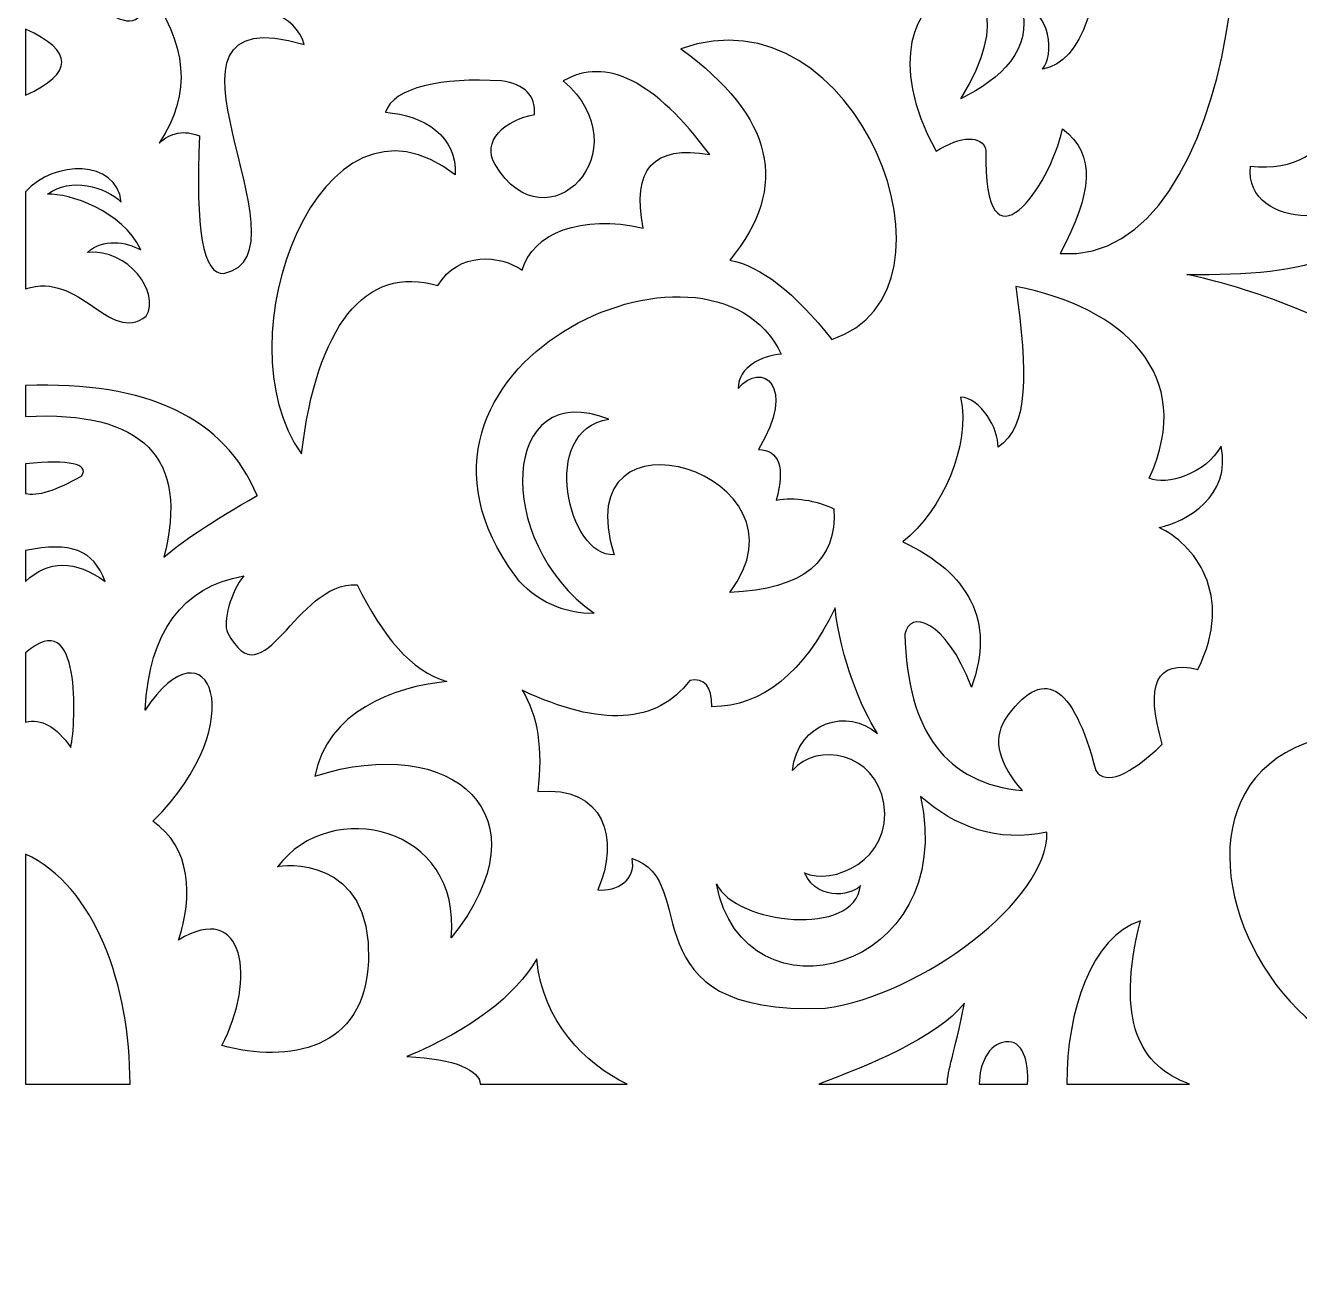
# Model space of a CAD drawing. Header units: centimetres. Extents: x -29.4 to 30.6, y -40.2 to 38.1.
# Drawn here: x -29.41 to -12.02, y -40.19 to -23.01 of the extents above; entities that cross this region are included whole.
import ezdxf

# ---------------------------------------------------------------- set-up
doc = ezdxf.new("R2010")
doc.units = ezdxf.units.CM
doc.header["$MEASUREMENT"] = 0
doc.layers.add('layer 1', color=7, linetype='Continuous')

msp = doc.modelspace()

# ---------------------------------------------------------------- linework, layer by layer
at = {"layer": 'layer 1', "color": 114}
for points, knots in [([(-16.64054, -24.01507), (-16.08375, -23.73577), (-15.67124, -23.3459), (-15.80428, -22.76853), (-15.80428, -22.76853), (-15.41601, -22.8024), (-15.35626, -23.42932), (-15.52649, -23.60802), (-15.52649, -23.60802), (-14.96674, -23.52866), (-14.7423, -22.57656), (-14.69473, -21.68783), (-14.69473, -21.68783), (-14.4727, -21.55267), (-14.25081, -22.12485), (-14.39021, -22.62871), (-14.39021, -22.62871), (-13.93342, -22.41774), (-13.94615, -22.08808), (-14.04203, -21.60752), (-14.04203, -21.60752), (-14.04203, -21.38226), (-13.88055, -21.28715), (-13.55759, -21.32219), (-13.55759, -21.32219), (-13.37799, -21.2491), (-13.36873, -20.28098), (-13.57273, -19.62522), (-13.57273, -19.62522), (-12.29666, -20.18048), (-12.81094, -26.30867), (-15.28339, -26.12777), (-15.28339, -26.12777), (-14.85239, -25.30181), (-14.78374, -24.7778), (-15.25447, -24.42599), (-15.25447, -24.42599), (-15.41167, -25.21046), (-16.33975, -26.50167), (-16.29767, -24.71613), (-16.29767, -24.71613), (-16.35068, -24.50553), (-16.64081, -24.5159), (-16.97891, -24.73115), (-16.97891, -24.73115), (-18.34315, -22.21027), (-15.26239, -21.75731), (-16.64054, -24.01507)], [0, 0, 0, 0, 0.07692308, 0.07692308, 0.07692308, 0.07692308, 0.15384615, 0.15384615, 0.15384615, 0.15384615, 0.23076923, 0.23076923, 0.23076923, 0.23076923, 0.30769231, 0.30769231, 0.30769231, 0.30769231, 0.38461538, 0.38461538, 0.38461538, 0.38461538, 0.46153846, 0.46153846, 0.46153846, 0.46153846, 0.53846154, 0.53846154, 0.53846154, 0.53846154, 0.61538462, 0.61538462, 0.61538462, 0.61538462, 0.69230769, 0.69230769, 0.69230769, 0.69230769, 0.76923077, 0.76923077, 0.76923077, 0.76923077, 0.84615385, 0.84615385, 0.84615385, 0.84615385, 1, 1, 1, 1]), ([(-29.40596, -21.68403), (-29.40596, -21.42613), (-29.40598, -21.10498), (-29.40598, -20.72058), (-29.40598, -20.72058), (-28.86904, -20.64048), (-28.54202, -20.44023), (-28.42492, -20.11982), (-28.42492, -20.11982), (-28.14231, -20.53034), (-27.77895, -20.80068), (-27.33484, -20.93085), (-27.33484, -20.93085), (-27.49633, -21.85201), (-27.33484, -22.29257), (-26.85035, -22.25252), (-26.85035, -22.25252), (-26.81131, -22.43561), (-26.80716, -22.56339), (-26.98667, -22.9021), (-26.98667, -22.9021), (-26.20948, -22.65178), (-25.71535, -22.86949), (-25.60126, -23.27189), (-25.60126, -23.27189), (-28.04145, -22.56533), (-25.40644, -26.14836), (-26.69895, -26.39776), (-26.69895, -26.39776), (-26.98044, -26.42311), (-27.09109, -25.79749), (-27.0309, -24.52091), (-27.0309, -24.52091), (-27.24032, -24.43831), (-27.4245, -24.47085), (-27.58346, -24.61852), (-27.58346, -24.61852), (-27.13183, -23.94774), (-27.18985, -23.24692), (-27.75755, -22.51608), (-27.75755, -22.51608), (-27.76466, -22.97965), (-27.96062, -23.05528), (-28.30254, -22.82393), (-28.30254, -22.82393), (-28.09784, -21.49958), (-29.37014, -21.19123), (-29.40596, -21.68403)], [0, 0, 0, 0, 0.07692308, 0.07692308, 0.07692308, 0.07692308, 0.15384615, 0.15384615, 0.15384615, 0.15384615, 0.23076923, 0.23076923, 0.23076923, 0.23076923, 0.30769231, 0.30769231, 0.30769231, 0.30769231, 0.38461538, 0.38461538, 0.38461538, 0.38461538, 0.46153846, 0.46153846, 0.46153846, 0.46153846, 0.53846154, 0.53846154, 0.53846154, 0.53846154, 0.61538462, 0.61538462, 0.61538462, 0.61538462, 0.69230769, 0.69230769, 0.69230769, 0.69230769, 0.76923077, 0.76923077, 0.76923077, 0.76923077, 0.84615385, 0.84615385, 0.84615385, 0.84615385, 1, 1, 1, 1]), ([(-8.7516, -22.86466), (-8.41921, -23.53918), (-8.64798, -24.40837), (-9.51482, -24.3407), (-9.51482, -24.3407), (-8.88984, -24.11949), (-9.80206, -21.82944), (-10.74182, -24.58097), (-10.74182, -24.58097), (-10.7785, -23.63121), (-11.33791, -23.20306), (-11.62385, -23.30071), (-11.62385, -23.30071), (-11.21443, -23.80575), (-11.45813, -25.08011), (-12.68872, -24.93378), (-12.68872, -24.93378), (-12.77612, -25.84484), (-11.10698, -25.79941), (-11.02945, -25.01648), (-11.02945, -25.01648), (-10.73529, -26.1818), (-11.89499, -26.42952), (-13.55785, -26.4131), (-13.55785, -26.4131), (-12.81102, -26.55827), (-11.30433, -27.07151), (-10.55749, -27.71726), (-10.55749, -27.71726), (-10.25918, -25.9123), (-6.5745, -25.00296), (-5.29979, -26.88622), (-5.29979, -26.88622), (-5.14393, -26.26185), (-5.79656, -25.64569), (-6.92691, -25.42195), (-6.92691, -25.42195), (-6.00518, -24.96036), (-6.76662, -24.50613), (-7.4719, -24.59599), (-7.4719, -24.59599), (-7.59805, -24.41077), (-7.36584, -24.06037), (-6.73011, -23.95024), (-6.73011, -23.95024), (-7.16105, -23.25523), (-7.89684, -23.67564), (-8.36308, -24.31817), (-8.36308, -24.31817), (-8.23928, -23.9076), (-8.07553, -22.83772), (-8.7516, -22.86466)], [0, 0, 0, 0, 0.07142857, 0.07142857, 0.07142857, 0.07142857, 0.14285714, 0.14285714, 0.14285714, 0.14285714, 0.21428571, 0.21428571, 0.21428571, 0.21428571, 0.28571429, 0.28571429, 0.28571429, 0.28571429, 0.35714286, 0.35714286, 0.35714286, 0.35714286, 0.42857143, 0.42857143, 0.42857143, 0.42857143, 0.5, 0.5, 0.5, 0.5, 0.57142857, 0.57142857, 0.57142857, 0.57142857, 0.64285714, 0.64285714, 0.64285714, 0.64285714, 0.71428571, 0.71428571, 0.71428571, 0.71428571, 0.78571429, 0.78571429, 0.78571429, 0.78571429, 0.85714286, 0.85714286, 0.85714286, 0.85714286, 1, 1, 1, 1]), ([(-19.79505, -26.21753), (-18.9674, -25.21627), (-19.18946, -24.25505), (-20.46122, -23.33388), (-20.46122, -23.33388), (-18.07203, -22.45467), (-16.41418, -26.66502), (-18.40216, -27.2989), (-18.40216, -27.2989), (-18.90683, -26.65809), (-19.37113, -26.29763), (-19.79505, -26.21753)], [0, 0, 0, 0, 0.25, 0.25, 0.25, 0.25, 0.5, 0.5, 0.5, 0.5, 1, 1, 1, 1]), ([(-29.40598, -23.06354), (-28.74389, -23.36392), (-28.74388, -23.6643), (-29.40598, -23.96468), (-29.40598, -23.96468), (-29.40598, -23.6643), (-29.40598, -23.36392), (-29.40598, -23.06354)], [0, 0, 0, 0, 0.33333333, 0.33333333, 0.33333333, 0.33333333, 1, 1, 1, 1]), ([(-25.63914, -28.86087), (-26.76353, -27.31581), (-25.37398, -23.61047), (-23.54146, -25.05402), (-23.54146, -25.05402), (-23.51119, -24.53342), (-23.95917, -24.23804), (-24.49406, -24.19799), (-24.49406, -24.19799), (-24.38053, -23.8551), (-23.72313, -23.72248), (-22.91321, -23.77003), (-22.91321, -23.77003), (-22.59027, -23.81758), (-22.43887, -23.97026), (-22.45906, -24.22806), (-22.45906, -24.22806), (-22.86528, -24.30565), (-23.18552, -24.59457), (-22.99647, -24.91136), (-22.99647, -24.91136), (-22.29228, -26.0914), (-20.96746, -24.7102), (-22.06546, -23.77003), (-22.06546, -23.77003), (-21.4801, -23.43464), (-20.814, -23.77003), (-20.06717, -24.7762), (-20.06717, -24.7762), (-20.83419, -24.64104), (-21.13696, -24.97643), (-20.97548, -25.78237), (-20.97548, -25.78237), (-21.82125, -25.57917), (-22.48934, -25.85525), (-22.62558, -26.35303), (-22.62558, -26.35303), (-22.91974, -26.149), (-23.49644, -26.09029), (-23.77611, -26.56328), (-23.77611, -26.56328), (-24.77805, -26.2722), (-25.43126, -27.12392), (-25.63914, -28.86087)], [0, 0, 0, 0, 0.08333333, 0.08333333, 0.08333333, 0.08333333, 0.16666667, 0.16666667, 0.16666667, 0.16666667, 0.25, 0.25, 0.25, 0.25, 0.33333333, 0.33333333, 0.33333333, 0.33333333, 0.41666667, 0.41666667, 0.41666667, 0.41666667, 0.5, 0.5, 0.5, 0.5, 0.58333333, 0.58333333, 0.58333333, 0.58333333, 0.66666667, 0.66666667, 0.66666667, 0.66666667, 0.75, 0.75, 0.75, 0.75, 0.83333333, 0.83333333, 0.83333333, 0.83333333, 1, 1, 1, 1]), ([(-29.40598, -25.28636), (-29.01394, -24.84729), (-28.16712, -24.83632), (-28.09788, -25.42513), (-28.09788, -25.42513), (-28.31966, -25.21082), (-28.78679, -25.07922), (-29.10488, -25.31683), (-29.10488, -25.31683), (-28.81436, -25.30245), (-28.08453, -25.54083), (-27.8313, -26.07512), (-27.8313, -26.07512), (-28.0308, -25.96967), (-28.35123, -25.91126), (-28.5599, -26.11275), (-28.5599, -26.11275), (-27.99754, -26.05781), (-27.56793, -26.6586), (-27.7575, -26.9838), (-27.7575, -26.9838), (-28.2744, -27.36676), (-28.64651, -26.36113), (-29.40598, -26.60833), (-29.40598, -26.60833), (-29.40598, -25.98775), (-29.40597, -25.5471), (-29.40598, -25.28636)], [0, 0, 0, 0, 0.125, 0.125, 0.125, 0.125, 0.25, 0.25, 0.25, 0.25, 0.375, 0.375, 0.375, 0.375, 0.5, 0.5, 0.5, 0.5, 0.625, 0.625, 0.625, 0.625, 0.75, 0.75, 0.75, 0.75, 1, 1, 1, 1]), ([(-19.79505, -30.75327), (-18.78738, -30.71682), (-18.32412, -30.31867), (-18.37188, -29.61182), (-18.37188, -29.61182), (-18.63431, -29.49167), (-18.89674, -29.45162), (-19.15917, -29.49167), (-19.15917, -29.49167), (-19.03805, -29.0411), (-19.1188, -28.81081), (-19.40141, -28.8008), (-19.40141, -28.8008), (-18.86983, -27.91912), (-19.36066, -27.59245), (-19.67994, -27.9673), (-19.67994, -27.9673), (-19.67383, -27.67512), (-19.36506, -27.52232), (-19.09012, -27.49922), (-19.09012, -27.49922), (-20.06649, -25.47998), (-24.83119, -27.68132), (-22.7147, -30.53756), (-22.7147, -30.53756), (-22.46694, -30.87192), (-22.02202, -31.05535), (-21.64339, -31.03861), (-21.64339, -31.03861), (-23.04477, -30.04527), (-22.91239, -27.79773), (-21.44566, -28.38999), (-21.44566, -28.38999), (-22.40357, -28.52962), (-22.00258, -30.27837), (-21.37331, -30.23816), (-21.37331, -30.23816), (-22.05958, -28.06771), (-18.55128, -29.12271), (-19.79505, -30.75327)], [0, 0, 0, 0, 0.09090909, 0.09090909, 0.09090909, 0.09090909, 0.18181818, 0.18181818, 0.18181818, 0.18181818, 0.27272727, 0.27272727, 0.27272727, 0.27272727, 0.36363636, 0.36363636, 0.36363636, 0.36363636, 0.45454545, 0.45454545, 0.45454545, 0.45454545, 0.54545455, 0.54545455, 0.54545455, 0.54545455, 0.63636364, 0.63636364, 0.63636364, 0.63636364, 0.72727273, 0.72727273, 0.72727273, 0.72727273, 0.81818182, 0.81818182, 0.81818182, 0.81818182, 1, 1, 1, 1]), ([(-15.8889, -26.57799), (-14.43545, -26.85762), (-13.41383, -27.77397), (-14.06901, -29.19361), (-14.06901, -29.19361), (-13.83341, -29.30117), (-13.30075, -29.13602), (-13.088, -28.75863), (-13.088, -28.75863), (-12.94229, -29.43666), (-13.56525, -29.79127), (-13.93375, -29.86692), (-13.93375, -29.86692), (-13.47671, -30.07947), (-12.88936, -30.77485), (-13.40592, -31.8046), (-13.40592, -31.8046), (-13.97115, -31.66442), (-14.13265, -32.00485), (-13.89041, -32.82588), (-13.89041, -32.82588), (-14.3547, -33.26644), (-14.6575, -33.38659), (-14.79881, -33.18634), (-14.79881, -33.18634), (-15.11171, -31.97482), (-15.52554, -31.74452), (-16.0403, -32.49547), (-16.0403, -32.49547), (-16.2018, -32.77582), (-16.12105, -33.09623), (-15.79806, -33.45668), (-15.79806, -33.45668), (-16.83768, -33.36657), (-17.37264, -32.65567), (-17.40292, -31.32399), (-17.40292, -31.32399), (-17.34747, -30.99285), (-16.85148, -31.10973), (-16.49451, -32.0449), (-16.49451, -32.0449), (-16.16296, -31.14376), (-16.53488, -30.48292), (-17.43319, -30.06239), (-17.43319, -30.06239), (-16.88862, -29.62792), (-16.50354, -28.75456), (-16.64284, -28.08624), (-16.64284, -28.08624), (-16.36521, -28.10692), (-16.12667, -28.51397), (-16.13114, -28.77076), (-16.13114, -28.77076), (-15.71156, -28.48969), (-15.7274, -27.76949), (-15.8889, -26.57799)], [0, 0, 0, 0, 0.06666667, 0.06666667, 0.06666667, 0.06666667, 0.13333333, 0.13333333, 0.13333333, 0.13333333, 0.2, 0.2, 0.2, 0.2, 0.26666667, 0.26666667, 0.26666667, 0.26666667, 0.33333333, 0.33333333, 0.33333333, 0.33333333, 0.4, 0.4, 0.4, 0.4, 0.46666667, 0.46666667, 0.46666667, 0.46666667, 0.53333333, 0.53333333, 0.53333333, 0.53333333, 0.6, 0.6, 0.6, 0.6, 0.66666667, 0.66666667, 0.66666667, 0.66666667, 0.73333333, 0.73333333, 0.73333333, 0.73333333, 0.8, 0.8, 0.8, 0.8, 0.86666667, 0.86666667, 0.86666667, 0.86666667, 1, 1, 1, 1]), ([(-29.40598, -27.9297), (-27.73858, -27.86962), (-26.68483, -28.37025), (-26.24475, -29.43159), (-26.24475, -29.43159), (-26.87053, -29.79205), (-27.29446, -30.0724), (-27.51652, -30.27266), (-27.51652, -30.27266), (-27.16931, -28.91094), (-27.79913, -28.27012), (-29.40598, -28.35023), (-29.40598, -28.35023), (-29.40598, -28.21005), (-29.40598, -28.06987), (-29.40598, -27.9297)], [0, 0, 0, 0, 0.2, 0.2, 0.2, 0.2, 0.4, 0.4, 0.4, 0.4, 0.6, 0.6, 0.6, 0.6, 1, 1, 1, 1]), ([(-29.40598, -28.9961), (-28.79707, -28.94103), (-28.54027, -28.9961), (-28.63559, -29.16129), (-28.63559, -29.16129), (-28.98434, -29.36152), (-29.24113, -29.44161), (-29.40598, -29.40157), (-29.40598, -29.40157), (-29.40598, -29.35651), (-29.40598, -29.22136), (-29.40598, -28.9961)], [0, 0, 0, 0, 0.25, 0.25, 0.25, 0.25, 0.5, 0.5, 0.5, 0.5, 1, 1, 1, 1]), ([(-29.40598, -30.18247), (-28.79155, -30.05474), (-28.47901, -30.17065), (-28.31767, -30.60296), (-28.31767, -30.60296), (-28.73088, -30.30889), (-29.09365, -30.30888), (-29.40598, -30.60296), (-29.40598, -30.60296), (-29.40598, -30.40273), (-29.40598, -30.26256), (-29.40598, -30.18247)], [0, 0, 0, 0, 0.25, 0.25, 0.25, 0.25, 0.5, 0.5, 0.5, 0.5, 1, 1, 1, 1]), ([(-23.5978, -35.47032), (-22.24746, -33.79186), (-23.5767, -32.65804), (-25.45649, -33.26104), (-25.45649, -33.26104), (-25.28775, -32.38425), (-24.38671, -32.03963), (-23.655, -31.96955), (-23.655, -31.96955), (-24.14844, -31.82795), (-24.52872, -31.34978), (-24.88123, -30.64801), (-24.88123, -30.64801), (-25.73154, -30.60902), (-26.14824, -32.26568), (-26.64849, -31.30125), (-26.64849, -31.30125), (-26.71638, -31.17036), (-26.60198, -30.7281), (-26.42536, -30.52787), (-26.42536, -30.52787), (-27.26807, -30.67805), (-27.71718, -31.28876), (-27.77269, -32.36), (-27.77269, -32.36), (-26.91664, -31.0642), (-26.27973, -32.5024), (-27.66672, -33.87676), (-27.66672, -33.87676), (-27.14551, -34.23553), (-27.11532, -34.90496), (-27.31853, -35.49864), (-27.31853, -35.49864), (-26.41238, -34.94548), (-26.25008, -36.03419), (-26.72813, -36.94031), (-26.72813, -36.94031), (-25.80972, -37.18059), (-24.77226, -37.00414), (-24.72561, -35.78522), (-24.72561, -35.78522), (-24.66989, -34.32943), (-25.91868, -34.46587), (-25.96487, -34.49912), (-25.96487, -34.49912), (-25.24629, -33.53488), (-23.44327, -33.93947), (-23.5978, -35.47032)], [0, 0, 0, 0, 0.07692308, 0.07692308, 0.07692308, 0.07692308, 0.15384615, 0.15384615, 0.15384615, 0.15384615, 0.23076923, 0.23076923, 0.23076923, 0.23076923, 0.30769231, 0.30769231, 0.30769231, 0.30769231, 0.38461538, 0.38461538, 0.38461538, 0.38461538, 0.46153846, 0.46153846, 0.46153846, 0.46153846, 0.53846154, 0.53846154, 0.53846154, 0.53846154, 0.61538462, 0.61538462, 0.61538462, 0.61538462, 0.69230769, 0.69230769, 0.69230769, 0.69230769, 0.76923077, 0.76923077, 0.76923077, 0.76923077, 0.84615385, 0.84615385, 0.84615385, 0.84615385, 1, 1, 1, 1]), ([(-29.40598, -31.57909), (-28.63471, -30.89333), (-28.71701, -32.52788), (-28.78697, -32.87059), (-28.78697, -32.87059), (-28.98434, -32.58526), (-29.19067, -32.47013), (-29.40598, -32.52519), (-29.40598, -32.52519), (-29.40598, -32.25989), (-29.40598, -31.94452), (-29.40598, -31.57909)], [0, 0, 0, 0, 0.25, 0.25, 0.25, 0.25, 0.5, 0.5, 0.5, 0.5, 1, 1, 1, 1]), ([(-20.33966, -31.95452), (-20.13781, -31.91449), (-20.03689, -32.03462), (-20.03689, -32.31495), (-20.03689, -32.31495), (-19.34557, -32.30494), (-18.78544, -31.85441), (-18.35651, -30.96338), (-18.35651, -30.96338), (-18.28082, -31.66419), (-17.9963, -32.33799), (-17.77932, -32.67838), (-17.77932, -32.67838), (-18.18275, -32.33181), (-18.85723, -32.50889), (-18.93948, -33.18595), (-18.93948, -33.18595), (-18.60254, -32.78704), (-17.79971, -32.94123), (-17.69154, -33.63687), (-17.69154, -33.63687), (-17.57044, -34.41572), (-18.40177, -34.75613), (-18.77531, -34.5829), (-18.77531, -34.5829), (-18.57272, -35.00772), (-18.0677, -34.85987), (-18.01189, -34.75527), (-18.01189, -34.75527), (-18.07975, -35.4636), (-19.71042, -35.28589), (-19.97634, -34.73275), (-19.97634, -34.73275), (-19.60151, -36.70211), (-16.66244, -35.94015), (-17.19095, -33.53711), (-17.19095, -33.53711), (-16.71656, -33.95765), (-16.14124, -34.16758), (-15.46498, -34.0274), (-15.46498, -34.0274), (-15.44351, -34.95434), (-17.18276, -36.24911), (-18.493, -36.43044), (-18.493, -36.43044), (-21.24922, -36.53534), (-20.16609, -34.66325), (-21.12687, -34.38735), (-21.12687, -34.38735), (-21.06496, -34.68265), (-21.34201, -34.84212), (-21.59311, -34.81208), (-21.59311, -34.81208), (-21.29106, -34.12086), (-21.50658, -33.38501), (-22.41364, -33.47129), (-22.41364, -33.47129), (-22.343, -32.89061), (-22.41364, -32.43008), (-22.62558, -32.08968), (-22.62558, -32.08968), (-21.55075, -32.59527), (-20.78878, -32.55022), (-20.33966, -31.95452)], [0, 0, 0, 0, 0.05882353, 0.05882353, 0.05882353, 0.05882353, 0.11764706, 0.11764706, 0.11764706, 0.11764706, 0.17647059, 0.17647059, 0.17647059, 0.17647059, 0.23529412, 0.23529412, 0.23529412, 0.23529412, 0.29411765, 0.29411765, 0.29411765, 0.29411765, 0.35294118, 0.35294118, 0.35294118, 0.35294118, 0.41176471, 0.41176471, 0.41176471, 0.41176471, 0.47058824, 0.47058824, 0.47058824, 0.47058824, 0.52941176, 0.52941176, 0.52941176, 0.52941176, 0.58823529, 0.58823529, 0.58823529, 0.58823529, 0.64705882, 0.64705882, 0.64705882, 0.64705882, 0.70588235, 0.70588235, 0.70588235, 0.70588235, 0.76470588, 0.76470588, 0.76470588, 0.76470588, 0.82352941, 0.82352941, 0.82352941, 0.82352941, 0.88235294, 0.88235294, 0.88235294, 0.88235294, 1, 1, 1, 1]), ([(-10.86293, -32.66035), (-12.82579, -34.75824), (-10.80193, -37.12378), (-8.9742, -35.32118), (-8.9742, -35.32118), (-10.45832, -35.57645), (-11.02858, -33.85946), (-9.95462, -33.3061), (-9.95462, -33.3061), (-9.62684, -34.51381), (-7.32334, -34.20558), (-8.75868, -32.82554), (-8.75868, -32.82554), (-8.03202, -32.47513), (-7.56778, -32.74544), (-7.36593, -33.63648), (-7.36593, -33.63648), (-8.29947, -34.18211), (-8.47608, -34.95801), (-7.89578, -35.96418), (-7.89578, -35.96418), (-11.65092, -40.18754), (-15.45778, -32.54664), (-10.86293, -32.66035)], [0, 0, 0, 0, 0.14285714, 0.14285714, 0.14285714, 0.14285714, 0.28571429, 0.28571429, 0.28571429, 0.28571429, 0.42857143, 0.42857143, 0.42857143, 0.42857143, 0.57142857, 0.57142857, 0.57142857, 0.57142857, 0.71428571, 0.71428571, 0.71428571, 0.71428571, 1, 1, 1, 1]), ([(-27.9792, -37.46472), (-27.9792, -37.46472), (-29.40598, -37.46472), (-29.40598, -37.46472), (-29.40598, -37.46472), (-29.40598, -36.32667), (-29.40598, -35.27992), (-29.40598, -34.32439), (-29.40598, -34.32439), (-28.4548, -34.76313), (-27.9792, -36.11392), (-27.9792, -37.46472)], [0, 0, 0, 0, 0.25, 0.25, 0.25, 0.25, 0.5, 0.5, 0.5, 0.5, 1, 1, 1, 1]), ([(-13.5217, -37.46472), (-14.05259, -37.46472), (-14.6099, -37.46472), (-15.19493, -37.46472), (-15.19493, -37.46472), (-15.19493, -36.4619), (-14.85974, -35.45907), (-14.18936, -35.23583), (-14.18936, -35.23583), (-14.53737, -36.61945), (-14.1918, -37.21989), (-13.5217, -37.46472)], [0, 0, 0, 0, 0.25, 0.25, 0.25, 0.25, 0.5, 0.5, 0.5, 0.5, 1, 1, 1, 1]), ([(-21.19399, -37.46472), (-21.83949, -37.46472), (-22.50773, -37.46472), (-23.19947, -37.46472), (-23.19947, -37.46472), (-23.19949, -37.28887), (-23.53301, -37.11302), (-24.19999, -37.09048), (-24.19999, -37.09048), (-23.31691, -36.71505), (-22.72651, -36.26954), (-22.42878, -35.75393), (-22.42878, -35.75393), (-22.34298, -36.61823), (-21.77227, -37.19167), (-21.19399, -37.46472)], [0, 0, 0, 0, 0.2, 0.2, 0.2, 0.2, 0.4, 0.4, 0.4, 0.4, 0.6, 0.6, 0.6, 0.6, 1, 1, 1, 1]), ([(-16.82645, -37.46472), (-17.38716, -37.46472), (-17.97038, -37.46472), (-18.577, -37.46472), (-18.577, -37.46472), (-17.92573, -37.21582), (-16.97656, -36.84567), (-16.58879, -36.35838), (-16.58879, -36.35838), (-16.73712, -37.071), (-16.81982, -37.27457), (-16.82645, -37.46472)], [0, 0, 0, 0, 0.25, 0.25, 0.25, 0.25, 0.5, 0.5, 0.5, 0.5, 1, 1, 1, 1]), ([(-15.72961, -37.46472), (-15.94562, -37.46472), (-16.16524, -37.46472), (-16.38854, -37.46472), (-16.38854, -37.46472), (-16.38679, -37.19237), (-16.26709, -36.91981), (-16.02921, -36.88792), (-16.02921, -36.88792), (-15.79565, -36.85662), (-15.71169, -37.16081), (-15.72961, -37.46472)], [0, 0, 0, 0, 0.25, 0.25, 0.25, 0.25, 0.5, 0.5, 0.5, 0.5, 1, 1, 1, 1])]:
    msp.add_open_spline(points, degree=3, knots=knots, dxfattribs=at)
at = {"layer": 'layer 1', "color": 250, "lineweight": 20}
for points, knots in [([(-16.64054, -24.01507), (-16.08375, -23.73577), (-15.67124, -23.3459), (-15.80428, -22.76853), (-15.80428, -22.76853), (-15.41601, -22.8024), (-15.35626, -23.42932), (-15.52649, -23.60802), (-15.52649, -23.60802), (-14.96674, -23.52866), (-14.7423, -22.57656), (-14.69473, -21.68783), (-14.69473, -21.68783), (-14.4727, -21.55267), (-14.25081, -22.12485), (-14.39021, -22.62871), (-14.39021, -22.62871), (-13.93342, -22.41774), (-13.94615, -22.08808), (-14.04203, -21.60752), (-14.04203, -21.60752), (-14.04203, -21.38226), (-13.88055, -21.28715), (-13.55759, -21.32219), (-13.55759, -21.32219), (-13.37799, -21.2491), (-13.36873, -20.28098), (-13.57273, -19.62522), (-13.57273, -19.62522), (-12.29666, -20.18048), (-12.81094, -26.30867), (-15.28339, -26.12777), (-15.28339, -26.12777), (-14.85239, -25.30181), (-14.78374, -24.7778), (-15.25447, -24.42599), (-15.25447, -24.42599), (-15.41167, -25.21046), (-16.33975, -26.50167), (-16.29767, -24.71613), (-16.29767, -24.71613), (-16.35068, -24.50553), (-16.64081, -24.5159), (-16.97891, -24.73115), (-16.97891, -24.73115), (-18.34315, -22.21027), (-15.26239, -21.75731), (-16.64054, -24.01507)], [0, 0, 0, 0, 0.07692308, 0.07692308, 0.07692308, 0.07692308, 0.15384615, 0.15384615, 0.15384615, 0.15384615, 0.23076923, 0.23076923, 0.23076923, 0.23076923, 0.30769231, 0.30769231, 0.30769231, 0.30769231, 0.38461538, 0.38461538, 0.38461538, 0.38461538, 0.46153846, 0.46153846, 0.46153846, 0.46153846, 0.53846154, 0.53846154, 0.53846154, 0.53846154, 0.61538462, 0.61538462, 0.61538462, 0.61538462, 0.69230769, 0.69230769, 0.69230769, 0.69230769, 0.76923077, 0.76923077, 0.76923077, 0.76923077, 0.84615385, 0.84615385, 0.84615385, 0.84615385, 1, 1, 1, 1]), ([(-29.40596, -21.68403), (-29.40596, -21.42613), (-29.40598, -21.10498), (-29.40598, -20.72058), (-29.40598, -20.72058), (-28.86904, -20.64048), (-28.54202, -20.44023), (-28.42492, -20.11982), (-28.42492, -20.11982), (-28.14231, -20.53034), (-27.77895, -20.80068), (-27.33484, -20.93085), (-27.33484, -20.93085), (-27.49633, -21.85201), (-27.33484, -22.29257), (-26.85035, -22.25252), (-26.85035, -22.25252), (-26.81131, -22.43561), (-26.80716, -22.56339), (-26.98667, -22.9021), (-26.98667, -22.9021), (-26.20948, -22.65178), (-25.71535, -22.86949), (-25.60126, -23.27189), (-25.60126, -23.27189), (-28.04145, -22.56533), (-25.40644, -26.14836), (-26.69895, -26.39776), (-26.69895, -26.39776), (-26.98044, -26.42311), (-27.09109, -25.79749), (-27.0309, -24.52091), (-27.0309, -24.52091), (-27.24032, -24.43831), (-27.4245, -24.47085), (-27.58346, -24.61852), (-27.58346, -24.61852), (-27.13183, -23.94774), (-27.18985, -23.24692), (-27.75755, -22.51608), (-27.75755, -22.51608), (-27.76466, -22.97965), (-27.96062, -23.05528), (-28.30254, -22.82393), (-28.30254, -22.82393), (-28.09784, -21.49958), (-29.37014, -21.19123), (-29.40596, -21.68403)], [0, 0, 0, 0, 0.07692308, 0.07692308, 0.07692308, 0.07692308, 0.15384615, 0.15384615, 0.15384615, 0.15384615, 0.23076923, 0.23076923, 0.23076923, 0.23076923, 0.30769231, 0.30769231, 0.30769231, 0.30769231, 0.38461538, 0.38461538, 0.38461538, 0.38461538, 0.46153846, 0.46153846, 0.46153846, 0.46153846, 0.53846154, 0.53846154, 0.53846154, 0.53846154, 0.61538462, 0.61538462, 0.61538462, 0.61538462, 0.69230769, 0.69230769, 0.69230769, 0.69230769, 0.76923077, 0.76923077, 0.76923077, 0.76923077, 0.84615385, 0.84615385, 0.84615385, 0.84615385, 1, 1, 1, 1]), ([(-8.7516, -22.86466), (-8.41921, -23.53918), (-8.64798, -24.40837), (-9.51482, -24.3407), (-9.51482, -24.3407), (-8.88984, -24.11949), (-9.80206, -21.82944), (-10.74182, -24.58097), (-10.74182, -24.58097), (-10.7785, -23.63121), (-11.33791, -23.20306), (-11.62385, -23.30071), (-11.62385, -23.30071), (-11.21443, -23.80575), (-11.45813, -25.08011), (-12.68872, -24.93378), (-12.68872, -24.93378), (-12.77612, -25.84484), (-11.10698, -25.79941), (-11.02945, -25.01648), (-11.02945, -25.01648), (-10.73529, -26.1818), (-11.89499, -26.42952), (-13.55785, -26.4131), (-13.55785, -26.4131), (-12.81102, -26.55827), (-11.30433, -27.07151), (-10.55749, -27.71726), (-10.55749, -27.71726), (-10.25918, -25.9123), (-6.5745, -25.00296), (-5.29979, -26.88622), (-5.29979, -26.88622), (-5.14393, -26.26185), (-5.79656, -25.64569), (-6.92691, -25.42195), (-6.92691, -25.42195), (-6.00518, -24.96036), (-6.76662, -24.50613), (-7.4719, -24.59599), (-7.4719, -24.59599), (-7.59805, -24.41077), (-7.36584, -24.06037), (-6.73011, -23.95024), (-6.73011, -23.95024), (-7.16105, -23.25523), (-7.89684, -23.67564), (-8.36308, -24.31817), (-8.36308, -24.31817), (-8.23928, -23.9076), (-8.07553, -22.83772), (-8.7516, -22.86466)], [0, 0, 0, 0, 0.07142857, 0.07142857, 0.07142857, 0.07142857, 0.14285714, 0.14285714, 0.14285714, 0.14285714, 0.21428571, 0.21428571, 0.21428571, 0.21428571, 0.28571429, 0.28571429, 0.28571429, 0.28571429, 0.35714286, 0.35714286, 0.35714286, 0.35714286, 0.42857143, 0.42857143, 0.42857143, 0.42857143, 0.5, 0.5, 0.5, 0.5, 0.57142857, 0.57142857, 0.57142857, 0.57142857, 0.64285714, 0.64285714, 0.64285714, 0.64285714, 0.71428571, 0.71428571, 0.71428571, 0.71428571, 0.78571429, 0.78571429, 0.78571429, 0.78571429, 0.85714286, 0.85714286, 0.85714286, 0.85714286, 1, 1, 1, 1]), ([(-19.79505, -26.21753), (-18.9674, -25.21627), (-19.18946, -24.25505), (-20.46122, -23.33388), (-20.46122, -23.33388), (-18.07203, -22.45467), (-16.41418, -26.66502), (-18.40216, -27.2989), (-18.40216, -27.2989), (-18.90683, -26.65809), (-19.37113, -26.29763), (-19.79505, -26.21753)], [0, 0, 0, 0, 0.25, 0.25, 0.25, 0.25, 0.5, 0.5, 0.5, 0.5, 1, 1, 1, 1]), ([(-29.40598, -23.06354), (-28.74389, -23.36392), (-28.74388, -23.6643), (-29.40598, -23.96468), (-29.40598, -23.96468), (-29.40598, -23.6643), (-29.40598, -23.36392), (-29.40598, -23.06354)], [0, 0, 0, 0, 0.33333333, 0.33333333, 0.33333333, 0.33333333, 1, 1, 1, 1]), ([(-25.63914, -28.86087), (-26.76353, -27.31581), (-25.37398, -23.61047), (-23.54146, -25.05402), (-23.54146, -25.05402), (-23.51119, -24.53342), (-23.95917, -24.23804), (-24.49406, -24.19799), (-24.49406, -24.19799), (-24.38053, -23.8551), (-23.72313, -23.72248), (-22.91321, -23.77003), (-22.91321, -23.77003), (-22.59027, -23.81758), (-22.43887, -23.97026), (-22.45906, -24.22806), (-22.45906, -24.22806), (-22.86528, -24.30565), (-23.18552, -24.59457), (-22.99647, -24.91136), (-22.99647, -24.91136), (-22.29228, -26.0914), (-20.96746, -24.7102), (-22.06546, -23.77003), (-22.06546, -23.77003), (-21.4801, -23.43464), (-20.814, -23.77003), (-20.06717, -24.7762), (-20.06717, -24.7762), (-20.83419, -24.64104), (-21.13696, -24.97643), (-20.97548, -25.78237), (-20.97548, -25.78237), (-21.82125, -25.57917), (-22.48934, -25.85525), (-22.62558, -26.35303), (-22.62558, -26.35303), (-22.91974, -26.149), (-23.49644, -26.09029), (-23.77611, -26.56328), (-23.77611, -26.56328), (-24.77805, -26.2722), (-25.43126, -27.12392), (-25.63914, -28.86087)], [0, 0, 0, 0, 0.08333333, 0.08333333, 0.08333333, 0.08333333, 0.16666667, 0.16666667, 0.16666667, 0.16666667, 0.25, 0.25, 0.25, 0.25, 0.33333333, 0.33333333, 0.33333333, 0.33333333, 0.41666667, 0.41666667, 0.41666667, 0.41666667, 0.5, 0.5, 0.5, 0.5, 0.58333333, 0.58333333, 0.58333333, 0.58333333, 0.66666667, 0.66666667, 0.66666667, 0.66666667, 0.75, 0.75, 0.75, 0.75, 0.83333333, 0.83333333, 0.83333333, 0.83333333, 1, 1, 1, 1]), ([(-29.40598, -25.28636), (-29.01394, -24.84729), (-28.16712, -24.83632), (-28.09788, -25.42513), (-28.09788, -25.42513), (-28.31966, -25.21082), (-28.78679, -25.07922), (-29.10488, -25.31683), (-29.10488, -25.31683), (-28.81436, -25.30245), (-28.08453, -25.54083), (-27.8313, -26.07512), (-27.8313, -26.07512), (-28.0308, -25.96967), (-28.35123, -25.91126), (-28.5599, -26.11275), (-28.5599, -26.11275), (-27.99754, -26.05781), (-27.56793, -26.6586), (-27.7575, -26.9838), (-27.7575, -26.9838), (-28.2744, -27.36676), (-28.64651, -26.36113), (-29.40598, -26.60833), (-29.40598, -26.60833), (-29.40598, -25.98775), (-29.40597, -25.5471), (-29.40598, -25.28636)], [0, 0, 0, 0, 0.125, 0.125, 0.125, 0.125, 0.25, 0.25, 0.25, 0.25, 0.375, 0.375, 0.375, 0.375, 0.5, 0.5, 0.5, 0.5, 0.625, 0.625, 0.625, 0.625, 0.75, 0.75, 0.75, 0.75, 1, 1, 1, 1]), ([(-19.79505, -30.75327), (-18.78738, -30.71682), (-18.32412, -30.31867), (-18.37188, -29.61182), (-18.37188, -29.61182), (-18.63431, -29.49167), (-18.89674, -29.45162), (-19.15917, -29.49167), (-19.15917, -29.49167), (-19.03805, -29.0411), (-19.1188, -28.81081), (-19.40141, -28.8008), (-19.40141, -28.8008), (-18.86983, -27.91912), (-19.36066, -27.59245), (-19.67994, -27.9673), (-19.67994, -27.9673), (-19.67383, -27.67512), (-19.36506, -27.52232), (-19.09012, -27.49922), (-19.09012, -27.49922), (-20.06649, -25.47998), (-24.83119, -27.68132), (-22.7147, -30.53756), (-22.7147, -30.53756), (-22.46694, -30.87192), (-22.02202, -31.05535), (-21.64339, -31.03861), (-21.64339, -31.03861), (-23.04477, -30.04527), (-22.91239, -27.79773), (-21.44566, -28.38999), (-21.44566, -28.38999), (-22.40357, -28.52962), (-22.00258, -30.27837), (-21.37331, -30.23816), (-21.37331, -30.23816), (-22.05958, -28.06771), (-18.55128, -29.12271), (-19.79505, -30.75327)], [0, 0, 0, 0, 0.09090909, 0.09090909, 0.09090909, 0.09090909, 0.18181818, 0.18181818, 0.18181818, 0.18181818, 0.27272727, 0.27272727, 0.27272727, 0.27272727, 0.36363636, 0.36363636, 0.36363636, 0.36363636, 0.45454545, 0.45454545, 0.45454545, 0.45454545, 0.54545455, 0.54545455, 0.54545455, 0.54545455, 0.63636364, 0.63636364, 0.63636364, 0.63636364, 0.72727273, 0.72727273, 0.72727273, 0.72727273, 0.81818182, 0.81818182, 0.81818182, 0.81818182, 1, 1, 1, 1]), ([(-15.8889, -26.57799), (-14.43545, -26.85762), (-13.41383, -27.77397), (-14.06901, -29.19361), (-14.06901, -29.19361), (-13.83341, -29.30117), (-13.30075, -29.13602), (-13.088, -28.75863), (-13.088, -28.75863), (-12.94229, -29.43666), (-13.56525, -29.79127), (-13.93375, -29.86692), (-13.93375, -29.86692), (-13.47671, -30.07947), (-12.88936, -30.77485), (-13.40592, -31.8046), (-13.40592, -31.8046), (-13.97115, -31.66442), (-14.13265, -32.00485), (-13.89041, -32.82588), (-13.89041, -32.82588), (-14.3547, -33.26644), (-14.6575, -33.38659), (-14.79881, -33.18634), (-14.79881, -33.18634), (-15.11171, -31.97482), (-15.52554, -31.74452), (-16.0403, -32.49547), (-16.0403, -32.49547), (-16.2018, -32.77582), (-16.12105, -33.09623), (-15.79806, -33.45668), (-15.79806, -33.45668), (-16.83768, -33.36657), (-17.37264, -32.65567), (-17.40292, -31.32399), (-17.40292, -31.32399), (-17.34747, -30.99285), (-16.85148, -31.10973), (-16.49451, -32.0449), (-16.49451, -32.0449), (-16.16296, -31.14376), (-16.53488, -30.48292), (-17.43319, -30.06239), (-17.43319, -30.06239), (-16.88862, -29.62792), (-16.50354, -28.75456), (-16.64284, -28.08624), (-16.64284, -28.08624), (-16.36521, -28.10692), (-16.12667, -28.51397), (-16.13114, -28.77076), (-16.13114, -28.77076), (-15.71156, -28.48969), (-15.7274, -27.76949), (-15.8889, -26.57799)], [0, 0, 0, 0, 0.06666667, 0.06666667, 0.06666667, 0.06666667, 0.13333333, 0.13333333, 0.13333333, 0.13333333, 0.2, 0.2, 0.2, 0.2, 0.26666667, 0.26666667, 0.26666667, 0.26666667, 0.33333333, 0.33333333, 0.33333333, 0.33333333, 0.4, 0.4, 0.4, 0.4, 0.46666667, 0.46666667, 0.46666667, 0.46666667, 0.53333333, 0.53333333, 0.53333333, 0.53333333, 0.6, 0.6, 0.6, 0.6, 0.66666667, 0.66666667, 0.66666667, 0.66666667, 0.73333333, 0.73333333, 0.73333333, 0.73333333, 0.8, 0.8, 0.8, 0.8, 0.86666667, 0.86666667, 0.86666667, 0.86666667, 1, 1, 1, 1]), ([(-29.40598, -27.9297), (-27.73858, -27.86962), (-26.68483, -28.37025), (-26.24475, -29.43159), (-26.24475, -29.43159), (-26.87053, -29.79205), (-27.29446, -30.0724), (-27.51652, -30.27266), (-27.51652, -30.27266), (-27.16931, -28.91094), (-27.79913, -28.27012), (-29.40598, -28.35023), (-29.40598, -28.35023), (-29.40598, -28.21005), (-29.40598, -28.06987), (-29.40598, -27.9297)], [0, 0, 0, 0, 0.2, 0.2, 0.2, 0.2, 0.4, 0.4, 0.4, 0.4, 0.6, 0.6, 0.6, 0.6, 1, 1, 1, 1]), ([(-29.40598, -28.9961), (-28.79707, -28.94103), (-28.54027, -28.9961), (-28.63559, -29.16129), (-28.63559, -29.16129), (-28.98434, -29.36152), (-29.24113, -29.44161), (-29.40598, -29.40157), (-29.40598, -29.40157), (-29.40598, -29.35651), (-29.40598, -29.22136), (-29.40598, -28.9961)], [0, 0, 0, 0, 0.25, 0.25, 0.25, 0.25, 0.5, 0.5, 0.5, 0.5, 1, 1, 1, 1]), ([(-29.40598, -30.18247), (-28.79155, -30.05474), (-28.47901, -30.17065), (-28.31767, -30.60296), (-28.31767, -30.60296), (-28.73088, -30.30889), (-29.09365, -30.30888), (-29.40598, -30.60296), (-29.40598, -30.60296), (-29.40598, -30.40273), (-29.40598, -30.26256), (-29.40598, -30.18247)], [0, 0, 0, 0, 0.25, 0.25, 0.25, 0.25, 0.5, 0.5, 0.5, 0.5, 1, 1, 1, 1]), ([(-23.5978, -35.47032), (-22.24746, -33.79186), (-23.5767, -32.65804), (-25.45649, -33.26104), (-25.45649, -33.26104), (-25.28775, -32.38425), (-24.38671, -32.03963), (-23.655, -31.96955), (-23.655, -31.96955), (-24.14844, -31.82795), (-24.52872, -31.34978), (-24.88123, -30.64801), (-24.88123, -30.64801), (-25.73154, -30.60902), (-26.14824, -32.26568), (-26.64849, -31.30125), (-26.64849, -31.30125), (-26.71638, -31.17036), (-26.60198, -30.7281), (-26.42536, -30.52787), (-26.42536, -30.52787), (-27.26807, -30.67805), (-27.71718, -31.28876), (-27.77269, -32.36), (-27.77269, -32.36), (-26.91664, -31.0642), (-26.27973, -32.5024), (-27.66672, -33.87676), (-27.66672, -33.87676), (-27.14551, -34.23553), (-27.11532, -34.90496), (-27.31853, -35.49864), (-27.31853, -35.49864), (-26.41238, -34.94548), (-26.25008, -36.03419), (-26.72813, -36.94031), (-26.72813, -36.94031), (-25.80972, -37.18059), (-24.77226, -37.00414), (-24.72561, -35.78522), (-24.72561, -35.78522), (-24.66989, -34.32943), (-25.91868, -34.46587), (-25.96487, -34.49912), (-25.96487, -34.49912), (-25.24629, -33.53488), (-23.44327, -33.93947), (-23.5978, -35.47032)], [0, 0, 0, 0, 0.07692308, 0.07692308, 0.07692308, 0.07692308, 0.15384615, 0.15384615, 0.15384615, 0.15384615, 0.23076923, 0.23076923, 0.23076923, 0.23076923, 0.30769231, 0.30769231, 0.30769231, 0.30769231, 0.38461538, 0.38461538, 0.38461538, 0.38461538, 0.46153846, 0.46153846, 0.46153846, 0.46153846, 0.53846154, 0.53846154, 0.53846154, 0.53846154, 0.61538462, 0.61538462, 0.61538462, 0.61538462, 0.69230769, 0.69230769, 0.69230769, 0.69230769, 0.76923077, 0.76923077, 0.76923077, 0.76923077, 0.84615385, 0.84615385, 0.84615385, 0.84615385, 1, 1, 1, 1]), ([(-29.40598, -31.57909), (-28.63471, -30.89333), (-28.71701, -32.52788), (-28.78697, -32.87059), (-28.78697, -32.87059), (-28.98434, -32.58526), (-29.19067, -32.47013), (-29.40598, -32.52519), (-29.40598, -32.52519), (-29.40598, -32.25989), (-29.40598, -31.94452), (-29.40598, -31.57909)], [0, 0, 0, 0, 0.25, 0.25, 0.25, 0.25, 0.5, 0.5, 0.5, 0.5, 1, 1, 1, 1]), ([(-20.33966, -31.95452), (-20.13781, -31.91449), (-20.03689, -32.03462), (-20.03689, -32.31495), (-20.03689, -32.31495), (-19.34557, -32.30494), (-18.78544, -31.85441), (-18.35651, -30.96338), (-18.35651, -30.96338), (-18.28082, -31.66419), (-17.9963, -32.33799), (-17.77932, -32.67838), (-17.77932, -32.67838), (-18.18275, -32.33181), (-18.85723, -32.50889), (-18.93948, -33.18595), (-18.93948, -33.18595), (-18.60254, -32.78704), (-17.79971, -32.94123), (-17.69154, -33.63687), (-17.69154, -33.63687), (-17.57044, -34.41572), (-18.40177, -34.75613), (-18.77531, -34.5829), (-18.77531, -34.5829), (-18.57272, -35.00772), (-18.0677, -34.85987), (-18.01189, -34.75527), (-18.01189, -34.75527), (-18.07975, -35.4636), (-19.71042, -35.28589), (-19.97634, -34.73275), (-19.97634, -34.73275), (-19.60151, -36.70211), (-16.66244, -35.94015), (-17.19095, -33.53711), (-17.19095, -33.53711), (-16.71656, -33.95765), (-16.14124, -34.16758), (-15.46498, -34.0274), (-15.46498, -34.0274), (-15.44351, -34.95434), (-17.18276, -36.24911), (-18.493, -36.43044), (-18.493, -36.43044), (-21.24922, -36.53534), (-20.16609, -34.66325), (-21.12687, -34.38735), (-21.12687, -34.38735), (-21.06496, -34.68265), (-21.34201, -34.84212), (-21.59311, -34.81208), (-21.59311, -34.81208), (-21.29106, -34.12086), (-21.50658, -33.38501), (-22.41364, -33.47129), (-22.41364, -33.47129), (-22.343, -32.89061), (-22.41364, -32.43008), (-22.62558, -32.08968), (-22.62558, -32.08968), (-21.55075, -32.59527), (-20.78878, -32.55022), (-20.33966, -31.95452)], [0, 0, 0, 0, 0.05882353, 0.05882353, 0.05882353, 0.05882353, 0.11764706, 0.11764706, 0.11764706, 0.11764706, 0.17647059, 0.17647059, 0.17647059, 0.17647059, 0.23529412, 0.23529412, 0.23529412, 0.23529412, 0.29411765, 0.29411765, 0.29411765, 0.29411765, 0.35294118, 0.35294118, 0.35294118, 0.35294118, 0.41176471, 0.41176471, 0.41176471, 0.41176471, 0.47058824, 0.47058824, 0.47058824, 0.47058824, 0.52941176, 0.52941176, 0.52941176, 0.52941176, 0.58823529, 0.58823529, 0.58823529, 0.58823529, 0.64705882, 0.64705882, 0.64705882, 0.64705882, 0.70588235, 0.70588235, 0.70588235, 0.70588235, 0.76470588, 0.76470588, 0.76470588, 0.76470588, 0.82352941, 0.82352941, 0.82352941, 0.82352941, 0.88235294, 0.88235294, 0.88235294, 0.88235294, 1, 1, 1, 1]), ([(-10.86293, -32.66035), (-12.82579, -34.75824), (-10.80193, -37.12378), (-8.9742, -35.32118), (-8.9742, -35.32118), (-10.45832, -35.57645), (-11.02858, -33.85946), (-9.95462, -33.3061), (-9.95462, -33.3061), (-9.62684, -34.51381), (-7.32334, -34.20558), (-8.75868, -32.82554), (-8.75868, -32.82554), (-8.03202, -32.47513), (-7.56778, -32.74544), (-7.36593, -33.63648), (-7.36593, -33.63648), (-8.29947, -34.18211), (-8.47608, -34.95801), (-7.89578, -35.96418), (-7.89578, -35.96418), (-11.65092, -40.18754), (-15.45778, -32.54664), (-10.86293, -32.66035)], [0, 0, 0, 0, 0.14285714, 0.14285714, 0.14285714, 0.14285714, 0.28571429, 0.28571429, 0.28571429, 0.28571429, 0.42857143, 0.42857143, 0.42857143, 0.42857143, 0.57142857, 0.57142857, 0.57142857, 0.57142857, 0.71428571, 0.71428571, 0.71428571, 0.71428571, 1, 1, 1, 1]), ([(-27.9792, -37.46472), (-27.9792, -37.46472), (-29.40598, -37.46472), (-29.40598, -37.46472), (-29.40598, -37.46472), (-29.40598, -36.32667), (-29.40598, -35.27992), (-29.40598, -34.32439), (-29.40598, -34.32439), (-28.4548, -34.76313), (-27.9792, -36.11392), (-27.9792, -37.46472)], [0, 0, 0, 0, 0.25, 0.25, 0.25, 0.25, 0.5, 0.5, 0.5, 0.5, 1, 1, 1, 1]), ([(-13.5217, -37.46472), (-14.05259, -37.46472), (-14.6099, -37.46472), (-15.19493, -37.46472), (-15.19493, -37.46472), (-15.19493, -36.4619), (-14.85974, -35.45907), (-14.18936, -35.23583), (-14.18936, -35.23583), (-14.53737, -36.61945), (-14.1918, -37.21989), (-13.5217, -37.46472)], [0, 0, 0, 0, 0.25, 0.25, 0.25, 0.25, 0.5, 0.5, 0.5, 0.5, 1, 1, 1, 1]), ([(-21.19399, -37.46472), (-21.83949, -37.46472), (-22.50773, -37.46472), (-23.19947, -37.46472), (-23.19947, -37.46472), (-23.19949, -37.28887), (-23.53301, -37.11302), (-24.19999, -37.09048), (-24.19999, -37.09048), (-23.31691, -36.71505), (-22.72651, -36.26954), (-22.42878, -35.75393), (-22.42878, -35.75393), (-22.34298, -36.61823), (-21.77227, -37.19167), (-21.19399, -37.46472)], [0, 0, 0, 0, 0.2, 0.2, 0.2, 0.2, 0.4, 0.4, 0.4, 0.4, 0.6, 0.6, 0.6, 0.6, 1, 1, 1, 1]), ([(-16.82645, -37.46472), (-17.38716, -37.46472), (-17.97038, -37.46472), (-18.577, -37.46472), (-18.577, -37.46472), (-17.92573, -37.21582), (-16.97656, -36.84567), (-16.58879, -36.35838), (-16.58879, -36.35838), (-16.73712, -37.071), (-16.81982, -37.27457), (-16.82645, -37.46472)], [0, 0, 0, 0, 0.25, 0.25, 0.25, 0.25, 0.5, 0.5, 0.5, 0.5, 1, 1, 1, 1]), ([(-15.72961, -37.46472), (-15.94562, -37.46472), (-16.16524, -37.46472), (-16.38854, -37.46472), (-16.38854, -37.46472), (-16.38679, -37.19237), (-16.26709, -36.91981), (-16.02921, -36.88792), (-16.02921, -36.88792), (-15.79565, -36.85662), (-15.71169, -37.16081), (-15.72961, -37.46472)], [0, 0, 0, 0, 0.25, 0.25, 0.25, 0.25, 0.5, 0.5, 0.5, 0.5, 1, 1, 1, 1])]:
    msp.add_open_spline(points, degree=3, knots=knots, dxfattribs=at)

doc.saveas('drawing.dxf')
